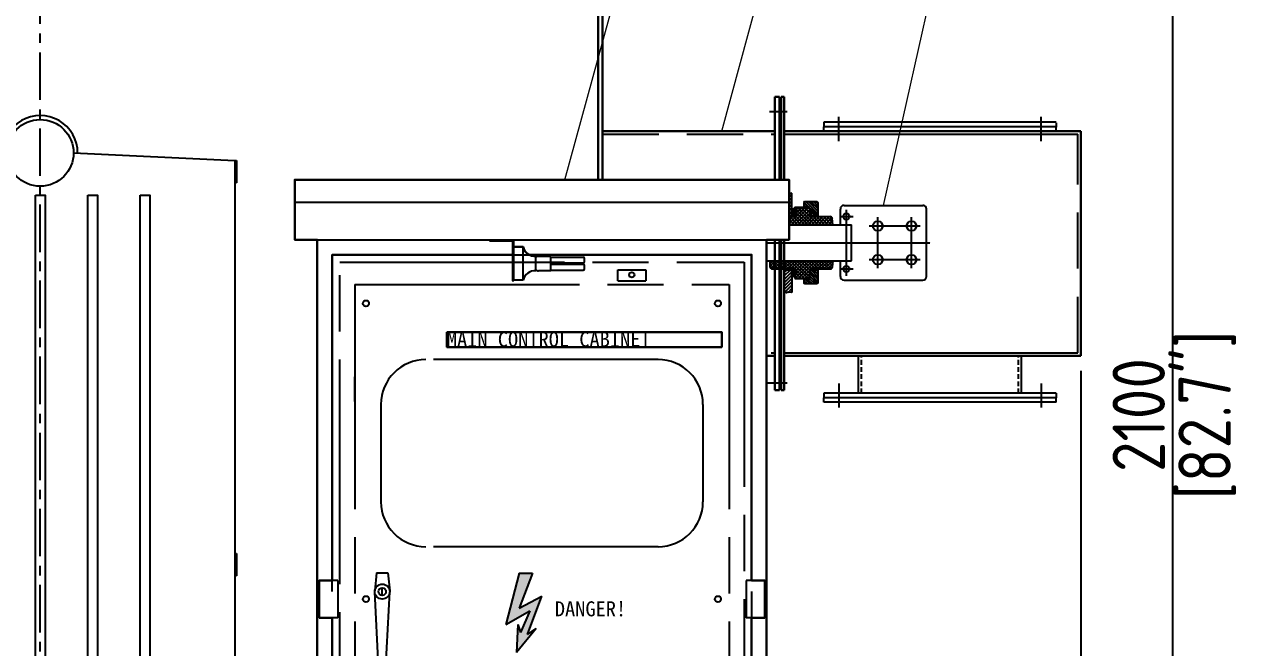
# Model space of a CAD drawing. Header units: millimetres. Extents: x 8981 to 59433, y 5244 to 14154.
# Drawn here: x 11584 to 13209, y 11207 to 12040 of the extents above; entities that cross this region are included whole.
import ezdxf

# ---------------------------------------------------------------- set-up
doc = ezdxf.new("R2010")
doc.units = ezdxf.units.MM
doc.set_wipeout_variables(frame=1)
for name, pattern in [('AM_ISO08W050', [18, 12, -1.5, 3, -1.5]), ('CENTER2', [1.125, 0.75, -0.125, 0.125, -0.125]), ('CENTERX2', [101.6, 63.5, -12.7, 12.7, -12.7]), ('DASHED2', [9.525, 6.35, -3.175]), ('F', [0.75, 0.5, -0.25]), ('HIDDEN', [9.525, 6.35, -3.175])]:
    doc.linetypes.add(name, pattern=pattern)
for name, color, linetype in [('04', 2, 'Continuous'), ('1', 4, 'Continuous'), ('1轮廓实线层', 7, 'Continuous'), ('3', 6, 'HIDDEN'), ('3中心线层', 1, 'CENTERX2'), ('4标注层', 3, 'Continuous'), ('6', 2, 'Continuous'), ('6细线层', 4, 'Continuous'), ('中心线', 1, 'CENTER2'), ('粗实线', 7, 'Continuous'), ('细实线', 3, 'Continuous'), ('细线', 4, 'Continuous'), ('虚线', 2, 'DASHED2')]:
    doc.layers.add(name, color=color, linetype=linetype)
doc.layers.add('1实线层', color=7, linetype='Continuous', lineweight=30)
doc.layers.add('铁心', color=3, linetype='Continuous', lineweight=0)
doc.styles.add('HZ', font='', dxfattribs={"width": 0.7, "bigfont": 'hztxt.shx'})
doc.styles.get("Standard").update_dxf_attribs({"font": 'gbenor.shx', "bigfont": 'gbcbig.shx'})
doc.styles.get('HZ').set_extended_font_data('FangSong_GB2312')
doc.dimstyles.new('1-20英寸竖', dxfattribs={"dimscale": 20, "dimtxt": 3.5, "dimasz": 2.5, "dimexe": 1.5, "dimexo": 1, "dimgap": 0.5, "dimtad": 1, "dimdec": 0, "dimrnd": 1e-09, "dimzin": 12, "dimdsep": 46, "dimtxsty": 'Standard', "dimsah": 1, "dimcen": 0.09, "dimclrt": 1, "dimadec": 0, "dimazin": 3, "dimtfac": 1, "dimtdec": 0, "dimtofl": 0, "dimtmove": 0, "dimatfit": 3, "dimfxl": 0, "dimfrac": 2, "dimtolj": 1, "dimtzin": 12, "dimarcsym": 0})
pattern_1 = [(45, (17599.4926, 49128.7989), (-1.122532, 1.122532), []), (135, (17599.4926, 49128.7989), (-1.122532, -1.122532), [])]

# ---------------------------------------------------------------- blocks, each defined once
blk = doc.blocks.new('3150-2')
at = {"layer": '细实线'}
h = blk.add_hatch(dxfattribs=at)
h.set_pattern_fill('ANSI31', color=256)
h.set_pattern_definition([(225, (10768.0505, 46633.644), (2.245064, -2.245064), [])])
edge = h.paths.add_edge_path()
edge.add_spline(control_points=[(18244.9, 49239.1), (18246, 49239.4), (18248.4, 49239.8), (18251.7, 49238.2), (18253.9, 49238.8), (18254.9, 49239)], knot_values=[0.499135, 0.499135, 0.499135, 0.499135, 3.12725, 6.292222, 8.642199, 8.642199, 8.642199, 8.642199], degree=3, periodic=0)
edge.add_line((18254.9, 49239), (18254.9, 49208.8))
edge.add_line((18254.9, 49208.8), (18244.9, 49208.8))
edge.add_line((18244.9, 49208.8), (18244.9, 49239.1))
edge = h.paths.add_edge_path()
edge.add_spline(control_points=[(18254.9, 49106.6), (18253.9, 49106.8), (18251.7, 49107.4), (18248.4, 49105.8), (18246, 49106.2), (18244.9, 49106.5)], knot_values=[0.499135, 0.499135, 0.499135, 0.499135, 2.849112, 6.014083, 8.642199, 8.642199, 8.642199, 8.642199], degree=3, periodic=0)
edge.add_line((18244.9, 49106.5), (18244.9, 49136.8))
edge.add_line((18244.9, 49136.8), (18254.9, 49136.8))
edge.add_line((18254.9, 49136.8), (18254.9, 49106.6))
h = blk.add_hatch(dxfattribs=at)
h.set_pattern_fill('ANSI31', color=256, scale=0.75, angle=90)
h.set_pattern_definition([(135, (17683.4281, 49060.6972), (-1.683798, -1.683798), [])])
edge = h.paths.add_edge_path()
edge.add_line((18271.9, 49117.8), (18270.9, 49118.8))
edge.add_line((18270.9, 49118.8), (18270.9, 49122.3))
edge.add_line((18270.9, 49122.3), (18271.9, 49123.3))
edge.add_line((18271.9, 49123.3), (18275.9, 49123.3))
edge.add_arc((18275.9, 49126.3), 3, 270, 360)
edge.add_line((18278.9, 49126.3), (18278.9, 49133.8))
edge.add_line((18278.9, 49133.8), (18282.4, 49137.3))
edge.add_line((18282.4, 49137.3), (18288.9, 49137.3))
edge.add_line((18288.9, 49137.3), (18289.9, 49136.3))
edge.add_line((18289.9, 49136.3), (18289.9, 49118.8))
edge.add_line((18289.9, 49118.8), (18288.9, 49117.8))
edge.add_line((18288.9, 49117.8), (18271.9, 49117.8))
edge = h.paths.add_edge_path()
edge.add_line((18270.9, 49226.8), (18271.9, 49227.8))
edge.add_line((18271.9, 49227.8), (18288.9, 49227.8))
edge.add_line((18288.9, 49227.8), (18289.9, 49226.8))
edge.add_line((18289.9, 49226.8), (18289.9, 49209.3))
edge.add_line((18289.9, 49209.3), (18288.9, 49208.3))
edge.add_line((18288.9, 49208.3), (18282.4, 49208.3))
edge.add_line((18282.4, 49208.3), (18278.9, 49211.8))
edge.add_line((18278.9, 49211.8), (18278.9, 49218.3))
edge.add_arc((18275.9, 49218.3), 3, 0, 90)
edge.add_line((18275.9, 49221.3), (18271.9, 49221.3))
edge.add_line((18271.9, 49221.3), (18270.9, 49222.3))
edge.add_line((18270.9, 49222.3), (18270.9, 49226.8))
h = blk.add_hatch(dxfattribs=at)
h.set_pattern_fill('ANSI37', color=256, angle=90)
h.set_pattern_definition([(135, (17969.1134, 49538.3445), (-2.245064, -2.245064), []), (225, (17969.1134, 49538.3445), (2.245064, -2.245064), [])])
h.paths.add_polyline_path([(18309.9, 49148.8), (18309.1, 49140.5, -0.387902), (18306.2, 49137.8), (18281.9, 49137.8, 0.414214), (18278.9, 49134.8), (18278.9, 49128.3, -0.414214), (18275.9, 49125.3), (18258.9, 49125.3), (18258.9, 49130.3, -0.414214), (18259.4, 49130.8, 0.414214), (18260.9, 49132.3), (18260.9, 49134.8, 0.414214), (18257.9, 49137.8), (18228.9, 49137.8, -0.414214), (18225.9, 49140.8), (18225.9, 49148.8)])
h.paths.add_polyline_path([(18275.9, 49220.3, -0.414214), (18278.9, 49217.3), (18278.9, 49210.8, 0.414214), (18281.9, 49207.8), (18306.2, 49207.8, -0.387902), (18309.1, 49205.1), (18309.9, 49196.8), (18225.9, 49196.8), (18225.9, 49204.8, -0.414214), (18228.9, 49207.8), (18257.9, 49207.8, 0.414214), (18260.9, 49210.8), (18260.9, 49213.3, 0.414214), (18259.4, 49214.8, -0.414214), (18258.9, 49215.3), (18258.9, 49220.3)])
h = blk.add_hatch(dxfattribs=at)
h.set_pattern_fill('ANSI37', color=256, scale=0.5, angle=180)
h.set_pattern_definition(pattern_1)
h.paths.add_polyline_path([(18259.4, 49213.8), (18259.9, 49213.8, -0.414214), (18260.9, 49212.8), (18260.9, 49210.8, -0.414214), (18257.9, 49207.8), (18254.9, 49207.8), (18254.9, 49217.8), (18257.4, 49217.8, -0.414214), (18258.4, 49216.8), (18258.4, 49214.8, 0.414214)])
h = blk.add_hatch(dxfattribs=at)
h.set_pattern_fill('ANSI37', color=256, scale=0.5, angle=180)
h.set_pattern_definition(pattern_1)
h.paths.add_polyline_path([(18260.9, 49134.8), (18260.9, 49132.8, -0.414214), (18259.9, 49131.8), (18259.4, 49131.8, 0.414214), (18258.4, 49130.8), (18258.4, 49128.8, -0.414214), (18257.4, 49127.8), (18254.9, 49127.8), (18254.9, 49137.8), (18257.9, 49137.8, -0.414214)])
at = {"layer": '中心线'}
for p, q in [((18318.6, 49207.8), (18337.1, 49207.8)), ((18327.9, 49128.5), (18327.9, 49217)), ((18369.9, 49138.8), (18369.9, 49206.8)), ((18414.9, 49138.8), (18414.9, 49206.8)), ((18414.9, 49138.8), (18414.9, 49206.8)), ((18358.4, 49195.3), (18426.4, 49195.3)), ((18358.4, 49195.3), (18426.4, 49195.3)), ((18164.9, 49157.8), (18164.9, 49187.8)), ((18164.9, 49157.8), (18164.9, 49187.8)), ((18190.9, 49157.8), (18190.9, 49187.8)), ((18190.9, 49157.8), (18190.9, 49187.8)), ((18142.9, 49172.8), (18439.9, 49172.8)), ((18142.9, 49172.8), (18439.9, 49172.8)), ((18358.4, 49150.3), (18426.4, 49150.3)), ((18358.4, 49150.3), (18426.4, 49150.3)), ((18318.6, 49137.8), (18337.1, 49137.8))]:
    blk.add_line(p, q, dxfattribs=at)
at = {"layer": '粗实线'}
for p, q in [((18244.9, 49207.8), (18244.9, 49239.1)), ((18254.9, 49207.8), (18254.9, 49239)), ((18271.9, 49227.8), (18270.9, 49226.8)), ((18270.9, 49226.8), (18270.9, 49220.3)), ((18270.9, 49222.3), (18271.9, 49221.3)), ((18271.9, 49227.8), (18288.9, 49227.8)), ((18288.9, 49227.8), (18289.9, 49226.8)), ((18289.9, 49226.8), (18289.9, 49207.8)), ((18324.9, 49222.8), (18429.9, 49222.8)), ((18324.9, 49222.8), (18429.9, 49222.8)), ((18228.9, 49207.8), (18257.9, 49207.8)), ((18244.9, 49208.8), (18254.9, 49208.8)), ((18252.1, 49207.8), (18252.1, 49217.8)), ((18257.4, 49217.8), (18254.9, 49217.8)), ((18257.9, 49207.8), (18254.9, 49207.8)), ((18258.4, 49214.8), (18258.4, 49216.8)), ((18258.9, 49215.3), (18258.9, 49220.3)), ((18258.9, 49220.3), (18275.9, 49220.3)), ((18259.9, 49213.8), (18259.4, 49213.8)), ((18260.9, 49210.8), (18260.9, 49213.3)), ((18260.9, 49210.8), (18260.9, 49213.3)), ((18271.9, 49220.3), (18271.9, 49221.3)), ((18275.9, 49221.3), (18271.9, 49221.3)), ((18278.9, 49210.3), (18278.9, 49218.3)), ((18278.9, 49210.8), (18278.9, 49217.3)), ((18278.9, 49210.3), (18278.9, 49216.3)), ((18278.9, 49210.3), (18278.9, 49216.3)), ((18282.4, 49208.3), (18278.9, 49211.8)), ((18281.9, 49207.8), (18306.2, 49207.8)), ((18288.9, 49208.3), (18282.4, 49208.3)), ((18282.4, 49208.3), (18282.4, 49207.8)), ((18288.9, 49208.3), (18289.9, 49209.3)), ((18288.9, 49207.8), (18288.9, 49208.3)), ((18319.9, 49196.8), (18319.9, 49217.8)), ((18319.9, 49196.8), (18319.9, 49217.8)), ((18434.9, 49127.8), (18434.9, 49217.8)), ((18434.9, 49127.8), (18434.9, 49217.8)), ((18207.9, 49196.8), (18334.9, 49196.8)), ((18207.9, 49182.8), (18207.9, 49196.8)), ((18207.9, 49196.8), (18334.9, 49196.8)), ((18207.9, 49182.8), (18207.9, 49196.8)), ((18225.9, 49196.8), (18225.9, 49204.8)), ((18225.9, 49196.8), (18225.9, 49204.8)), ((18309.9, 49196.8), (18309.1, 49205.1)), ((18334.9, 49148.8), (18334.9, 49196.8)), ((18334.9, 49148.8), (18334.9, 49196.8)), ((18147.9, 49182.8), (18217.9, 49182.8)), ((18147.9, 49162.8), (18147.9, 49182.8)), ((18147.9, 49182.8), (18217.9, 49182.8)), ((18147.9, 49162.8), (18147.9, 49182.8)), ((18217.9, 49162.8), (18217.9, 49182.8)), ((18217.9, 49162.8), (18217.9, 49182.8)), ((18147.9, 49162.8), (18217.9, 49162.8)), ((18147.9, 49162.8), (18217.9, 49162.8)), ((18207.9, 49148.8), (18207.9, 49162.8)), ((18207.9, 49148.8), (18207.9, 49162.8)), ((18207.9, 49148.8), (18334.9, 49148.8)), ((18207.9, 49148.8), (18334.9, 49148.8)), ((18225.9, 49148.8), (18225.9, 49140.8)), ((18225.9, 49148.8), (18225.9, 49140.8)), ((18309.9, 49148.8), (18309.1, 49140.5)), ((18319.9, 49127.8), (18319.9, 49148.8)), ((18319.9, 49127.8), (18319.9, 49148.8)), ((18228.9, 49137.8), (18257.9, 49137.8)), ((18244.9, 49137.8), (18244.9, 49106.5)), ((18244.9, 49136.8), (18254.9, 49136.8)), ((18254.9, 49137.8), (18254.9, 49106.6)), ((18254.9, 49137.8), (18254.9, 49106.6)), ((18254.9, 49127.8), (18254.9, 49137.8)), ((18257.9, 49137.8), (18254.9, 49137.8)), ((18257.4, 49127.8), (18254.9, 49127.8)), ((18258.4, 49130.8), (18258.4, 49128.8)), ((18258.9, 49130.3), (18258.9, 49125.3)), ((18258.9, 49125.3), (18275.9, 49125.3)), ((18259.9, 49131.8), (18259.4, 49131.8)), ((18260.9, 49134.8), (18260.9, 49132.3)), ((18260.9, 49134.8), (18260.9, 49132.3)), ((18270.9, 49125.3), (18270.9, 49118.8)), ((18271.9, 49123.3), (18271.9, 49125.3)), ((18282.4, 49137.3), (18278.9, 49133.8)), ((18278.9, 49129.3), (18278.9, 49134.8)), ((18278.9, 49129.3), (18278.9, 49134.8)), ((18278.9, 49126.3), (18278.9, 49134.8)), ((18278.9, 49128.3), (18278.9, 49134.8)), ((18281.9, 49137.8), (18306.2, 49137.8)), ((18282.4, 49137.8), (18282.4, 49137.3)), ((18288.9, 49137.3), (18282.4, 49137.3)), ((18288.9, 49137.3), (18288.9, 49137.8)), ((18288.9, 49137.3), (18289.9, 49136.3)), ((18289.9, 49137.8), (18289.9, 49118.8)), ((18270.9, 49122.3), (18271.9, 49123.3)), ((18271.9, 49117.8), (18270.9, 49118.8)), ((18275.9, 49123.3), (18271.9, 49123.3)), ((18288.9, 49117.8), (18271.9, 49117.8)), ((18289.9, 49118.8), (18288.9, 49117.8)), ((18324.9, 49122.8), (18429.9, 49122.8)), ((18324.9, 49122.8), (18429.9, 49122.8))]:
    blk.add_line(p, q, dxfattribs=at)
for centre, radius in [((18327.9, 49207.8), 4.25), ((18369.9, 49195.3), 6.5), ((18414.9, 49195.3), 6.5), ((18414.9, 49195.3), 6.5), ((18327.9, 49137.8), 4.25), ((18369.9, 49150.3), 6.5), ((18414.9, 49150.3), 6.5), ((18414.9, 49150.3), 6.5)]:
    blk.add_circle(centre, radius, dxfattribs=at)
for centre, radius, start, end in [((18324.9, 49217.8), 5, 90, 180), ((18324.9, 49217.8), 5, 90, 180), ((18429.9, 49217.8), 5, 0, 90), ((18429.9, 49217.8), 5, 0, 90), ((18228.9, 49204.8), 3, 90, 180), ((18228.9, 49204.8), 3, 90, 180), ((18257.4, 49216.8), 1, 0, 90), ((18257.9, 49210.8), 3, 270, 0), ((18257.9, 49210.8), 3, 270, 0), ((18259.4, 49214.8), 1, 180, 270), ((18259.4, 49215.3), 0.5, 180, 270), ((18259.4, 49213.3), 1.5, 0, 90), ((18259.9, 49212.8), 1, 0, 90), ((18275.9, 49218.3), 3, 0, 90), ((18275.9, 49217.3), 3, 0, 90), ((18281.9, 49210.8), 3, 180, 270), ((18306.2, 49204.8), 3, 5.1944, 90), ((18228.9, 49140.8), 3, 180, 270), ((18228.9, 49140.8), 3, 180, 270), ((18257.4, 49128.8), 1, 270, 0), ((18257.9, 49134.8), 3, 0, 90), ((18257.9, 49134.8), 3, 0, 90), ((18259.4, 49130.8), 1, 90, 180), ((18259.4, 49130.3), 0.5, 90, 180), ((18259.4, 49132.3), 1.5, 270, 0), ((18259.9, 49132.8), 1, 270, 0), ((18275.9, 49128.3), 3, 270, 0), ((18275.9, 49126.3), 3, 270, 0), ((18281.9, 49134.8), 3, 90, 180), ((18306.2, 49140.8), 3, 270, 354.8056), ((18324.9, 49127.8), 5, 180, 270), ((18324.9, 49127.8), 5, 180, 270), ((18429.9, 49127.8), 5, 270, 360), ((18429.9, 49127.8), 5, 270, 360)]:
    blk.add_arc(centre, radius, start, end, dxfattribs=at)
at = {"layer": '细实线'}
for points in [[(18254.9, 49239), (18253.9, 49238.8), (18251.7, 49238.2), (18248.4, 49239.8), (18246, 49239.4), (18244.9, 49239.1)], [(18254.9, 49106.6), (18253.9, 49106.8), (18251.7, 49107.4), (18248.4, 49105.8), (18246, 49106.2), (18244.9, 49106.5)]]:
    blk.add_open_spline(points, degree=3, knots=[0.499135, 0.499135, 0.499135, 0.499135, 2.849112, 6.014083, 8.642199, 8.642199, 8.642199, 8.642199], dxfattribs=at)
at = {"layer": '虚线'}
for p, q in [((18158.4, 49182.8), (18158.4, 49162.8)), ((18158.4, 49182.8), (18158.4, 49162.8)), ((18171.4, 49182.8), (18171.4, 49162.8)), ((18171.4, 49182.8), (18171.4, 49162.8)), ((18184.4, 49182.8), (18184.4, 49162.8)), ((18184.4, 49182.8), (18184.4, 49162.8)), ((18197.4, 49182.8), (18197.4, 49162.8)), ((18197.4, 49182.8), (18197.4, 49162.8))]:
    blk.add_line(p, q, dxfattribs=at)
blk = doc.blocks.new('G$C3F6FD845')
at = {"layer": '1轮廓实线层'}
for p, q in [((-44.5, 0), (-260, -10)), ((44.5, 0), (260, -10)), ((-260, -10), (-262, -10)), ((-262, -10), (-262, -40)), ((-260, -10), (-260, -1090)), ((260, -10), (260, -1090)), ((260, -10), (262, -10)), ((262, -10), (262, -40)), ((-262, -40), (-260, -40)), ((262, -40), (260, -40)), ((-262, -535), (-262, -565)), ((-260, -535), (-262, -535)), ((260, -535), (262, -535)), ((262, -535), (262, -565)), ((-262, -565), (-260, -565)), ((262, -565), (260, -565)), ((-262, -1060), (-262, -1090)), ((-260, -1060), (-262, -1060)), ((260, -1060), (262, -1060)), ((262, -1060), (262, -1090)), ((-262, -1090), (-260, -1090)), ((-44.5, -1100), (-260, -1090)), ((44.5, -1100), (260, -1090)), ((262, -1090), (260, -1090))]:
    blk.add_line(p, q, dxfattribs=at)
for points in [[(-146.4, -56.4), (-133.6, -56.4), (-133.6, -1043.6), (-146.4, -1043.6)], [(-76.4, -56.4), (-63.6, -56.4), (-63.6, -1043.6), (-76.4, -1043.6)], [(-6.4, -56.4), (6.4, -56.4), (6.4, -1043.6), (-6.4, -1043.6)], [(63.6, -56.4), (76.4, -56.4), (76.4, -1043.6), (63.6, -1043.6)], [(133.6, -56.4), (146.4, -56.4), (146.4, -1043.6), (133.6, -1043.6)]]:
    blk.add_lwpolyline(points, close=True, dxfattribs=at)
for centre in [(0, 0), (0, -1100)]:
    blk.add_circle(centre, 44.5, dxfattribs=at)
for centre, start, end in [((0, 0), 359.4299, 180.5701), ((0, -1100), 179.4299, 0.5701)]:
    blk.add_arc(centre, 50, start, end, dxfattribs=at)
blk = doc.blocks.new('G$CABFF25C5')
at = {"ltscale": 2}
blk.add_wipeout([(-330, 990), (-330, 1020), (-330, 1020), (330, 1020), (330, 1020), (330, 990), (330, 990), (330, 940), (330, 940), (300, 940), (300, 940), (300, 0), (300, 0), (-300, 0), (-300, 0), (-300, 940), (-300, 940), (-330, 940), (-330, 940)], dxfattribs=at).dxf.layer = '1实线层'
at = {"layer": '6'}
for color, points in [(4, [(-70, 940), (-38, 940), (-38, 885), (-39.3, 885), (-39.3, 938.7), (-70, 938.7)]), (1, [(-16.2, 444.5), (-28.5, 415.4), (-32.2, 426.2), (-33.9, 388.5), (-7.6, 420.8), (-19.1, 412.7), (-0.2, 463.8), (-30.5, 447.7), (-12.5, 494.5), (-30.4, 494.5), (-48.3, 426.2)])]:
    blk.add_hatch(color=color, dxfattribs=at).paths.add_polyline_path(points, flags=0)
at = {"layer": '1实线层', "ltscale": 2}
for points in [[(-330, 990), (-330, 1020), (330, 1020), (330, 990), (330, 940), (300, 940), (300, 0), (-300, 0), (-300, 940), (-330, 940)], [(-127, 816.7), (240.2, 816.7), (240.2, 796.7), (-127, 796.7), (-127, 816.7)]]:
    blk.add_lwpolyline(points, close=True, dxfattribs=at)
blk.add_lwpolyline([(280, 20), (-280, 20), (-280, 435), (-297.5, 435), (-297.5, 485), (-280, 485), (-280, 920), (-39.3, 920), (-38, 920), (-38, 930.6), (-25.2, 930.6, 0.203188), (-17.2, 920), (280, 920), (280, 485), (297.5, 485), (297.5, 435), (280, 435)], format="xyb", close=True, dxfattribs=at)
at = {"layer": '6'}
for p, q in [((-330, 940), (-330, 1020)), ((-330, 1020), (330, 1020)), ((330, 940), (330, 1020)), ((-330, 990), (0, 990)), ((0, 990), (330, 990)), ((-330, 940), (330, 940)), ((-300, 940), (-300, 0)), ((300, 940), (300, 0)), ((101.4, 885.3), (101.4, 900)), ((101.4, 900), (138.6, 900)), ((138.6, 900), (138.6, 885.3)), ((101.4, 885.3), (138.6, 885.3)), ((-220.8, 495), (-223.2, 471)), ((-220.8, 495), (-205.8, 495)), ((-205.8, 495), (-203.3, 471)), ((-272.5, 485), (-297.5, 485)), ((-297.5, 485), (-297.5, 435)), ((-272.5, 485), (-272.5, 435)), ((-213.3, 466), (-213.3, 474)), ((297.5, 485), (272.5, 485)), ((272.5, 485), (272.5, 435)), ((297.5, 485), (297.5, 435)), ((-218.3, 370), (-223.3, 469.5)), ((-208.3, 370), (-203.3, 469.5)), ((-272.5, 435), (-297.5, 435)), ((297.5, 435), (272.5, 435)), ((-218.3, 370), (-208.3, 370)), ((-155, 370), (-75, 370)), ((-155, 370), (-155, 180)), ((-75, 370), (-140, 370)), ((155, 370), (75, 370)), ((75, 370), (140, 370)), ((155, 180), (155, 370)), ((-155, 186.8), (-155, 216.3)), ((155, 186.8), (155, 216.3)), ((-123.5, 40), (-101.1, 40)), ((300, 0), (-300, 0))]:
    blk.add_line(p, q, dxfattribs=at)
at = {"layer": '6', "color": 4}
for p, q in [((-70, 940), (-38, 940)), ((-70, 938.7), (-39.3, 938.7)), ((-39.3, 938.7), (-69.5, 938.7)), ((-39.3, 938.7), (-39.3, 885)), ((-38, 940), (-38, 885)), ((-39.3, 885), (-38, 885))]:
    blk.add_line(p, q, dxfattribs=at)
at = {"layer": '6', "color": 6}
for p, q in [((-25.2, 930.6), (-38, 930.6)), ((-25.2, 885.8), (-25.2, 930.6)), ((-8, 898.6), (-8, 917.8)), ((11.9, 917.8), (-4.4, 917.8)), ((11.9, 898.6), (11.9, 917.8)), ((11.9, 916.7), (55.1, 916.7)), ((56.7, 910.6), (56.7, 915.1)), ((11.9, 898.6), (-4.4, 898.6)), ((11.9, 909), (55.1, 909)), ((11.9, 907.2), (55.1, 907.2)), ((11.9, 899.5), (55.1, 899.5)), ((56.7, 901.1), (56.7, 905.6)), ((-25.2, 885.8), (-38, 885.8))]:
    blk.add_line(p, q, dxfattribs=at)
at = {"layer": '6', "linetype": 'AM_ISO08W050', "ltscale": 25}
for p, q in [((-280, 20), (-280, 920)), ((-280, 920), (280, 920)), ((280, 920), (280, 20)), ((-270, 30), (-270, 910)), ((-270, 910), (270, 910)), ((270, 910), (270, 30)), ((-250, 880), (-250, 40)), ((-250, 880), (250, 880)), ((250, 880), (250, 40)), ((155, 780), (-155, 780)), ((-250, 723.9), (-250, 756.7)), ((-215, 720), (-215, 590)), ((215, 720), (215, 590)), ((155, 530), (-155, 530)), ((-250, 40), (250, 40)), ((-280, 20), (280, 20)), ((-270, 30), (270, 30))]:
    blk.add_line(p, q, dxfattribs=at)
at = {"layer": '6', "color": 1}
for p, q in [((-30.4, 494.5), (-48.3, 426.2)), ((-12.5, 494.5), (-30.5, 447.7)), ((-30.4, 494.5), (-12.5, 494.5)), ((-30.5, 447.7), (-0.2, 463.8)), ((-19.1, 412.7), (-0.2, 463.8)), ((-48.3, 426.2), (-16.2, 444.5)), ((-16.2, 444.5), (-28.5, 415.4)), ((-32.2, 426.2), (-33.9, 388.5)), ((-32.2, 426.2), (-28.5, 415.4)), ((-7.6, 420.8), (-33.9, 388.5)), ((-19.1, 412.7), (-7.6, 420.8))]:
    blk.add_line(p, q, dxfattribs=at)
at = {"layer": '6'}
blk.add_lwpolyline([(115, 140), (-115, 140)], dxfattribs=at)
for centre, radius in [((120, 893.1), 3.49), ((235, 855), 4), ((-213.3, 470), 10), ((-213.3, 470), 5), ((-235, 460), 4), ((235, 460), 4), ((-235, 65), 4), ((235, 65), 4)]:
    blk.add_circle(centre, radius, dxfattribs=at)
at = {"layer": '6', "ltscale": 500}
blk.add_circle((-235, 855), 4, dxfattribs=at)
at = {"layer": '6', "color": 6}
for centre, radius, start, end in [((-8.8, 934.8), 17, 194.1851, 272.473), ((-4.8, 913), 4.82, 85.4442, 131.5534), ((55.1, 915.1), 1.6, 0, 90), ((55.1, 910.6), 1.6, 270, 0), ((-8.8, 881.6), 17, 87.527, 165.8149), ((-4.8, 903.4), 4.82, 228.4466, 274.5558), ((55.1, 905.6), 1.6, 0, 90), ((55.1, 901.1), 1.6, 270, 0)]:
    blk.add_arc(centre, radius, start, end, dxfattribs=at)
at = {"layer": '6', "ltscale": 500}
for centre, start, end in [((-155, 720), 90, 180), ((155, 720), 0, 90), ((-155, 590), 180, 270), ((155, 590), 270, 0)]:
    blk.add_arc(centre, 60, start, end, dxfattribs=at)
at = {"layer": '6'}
for centre, radius, start, end in [((0, 370), 75, 180, 0), ((-155, 140), 40, 0, 90), ((155, 140), 40, 90, 180)]:
    blk.add_arc(centre, radius, start, end, dxfattribs=at)
at = {"layer": '6', "color": 4, "style": 'HZ'}
blk.add_text('DANGER!', height=20, dxfattribs=at).set_placement((17.2, 437))
at = {"layer": '6', "color": 4, "insert": (-127, 796.7), "char_height": 20, "width": 367.207, "attachment_point": 7, "style": 'HZ'}
blk.add_mtext('{\\W1;MAIN CONTROL CABINET}', dxfattribs=at)
blk = doc.blocks.new('*D42')
at = {"layer": '4标注层', "color": 0, "lineweight": -2, "ltscale": 2, "transparency": 16777216}
for p, q in [((12994.6, 11576.8), (12994.6, 10116.6)), ((12015.1, 10412.8), (12015.1, 10116.6)), ((12065.1, 10146.6), (12944.6, 10146.6))]:
    blk.add_line(p, q, dxfattribs=at)
at = {"layer": '4标注层', "color": 0, "transparency": 16777216}
for points in [[(12065.1, 10154.9), (12065.1, 10138.2), (12015.1, 10146.6)], [(12944.6, 10138.2), (12944.6, 10154.9), (12994.6, 10146.6)]]:
    blk.add_solid(points, dxfattribs=at)
at = {"layer": 'Defpoints', "color": 0, "transparency": 16777216}
for p in [(12994.6, 11596.8), (12015.1, 10432.8), (12994.6, 10146.6)]:
    blk.add_point(p, dxfattribs=at)
at = {"layer": '4标注层', "color": 1, "ltscale": 3, "transparency": 16777216, "char_height": 70, "attachment_point": 5}
for s, insert in [('\\A1;980', (12504.8, 10191.6)), ('\\A1;[38.6"]', (12504.8, 10100.1))]:
    blk.add_mtext(s, dxfattribs=dict(at, insert=insert))
blk = doc.blocks.new('*D86')
at = {"layer": '4标注层', "color": 0, "lineweight": -2, "ltscale": 2, "transparency": 16777216}
for p, q in [((12287.2, 12567.6), (13147, 12567.6)), ((13117, 12517.6), (13117, 10517.8)), ((12061.1, 10467.8), (13147, 10467.8))]:
    blk.add_line(p, q, dxfattribs=at)
at = {"layer": '4标注层', "color": 0, "ltscale": 2, "transparency": 16777216}
for points in [[(13108.7, 12517.6), (13125.4, 12517.6), (13117, 12567.6)], [(13108.7, 10517.8), (13125.4, 10517.8), (13117, 10467.8)]]:
    blk.add_solid(points, dxfattribs=at)
at = {"layer": 'Defpoints', "color": 0, "ltscale": 2, "transparency": 16777216}
for p in [(12267.2, 12567.6), (12041.1, 10467.8), (13117, 10467.8)]:
    blk.add_point(p, dxfattribs=at)
at = {"layer": '4标注层', "color": 1, "ltscale": 2, "transparency": 16777216, "char_height": 70, "attachment_point": 5, "rotation": 90}
for s, insert in [('\\A1;[82.7"]', (13163.5, 11517.7)), ('\\A1;2100', (13072, 11517.7))]:
    blk.add_mtext(s, dxfattribs=dict(at, insert=insert))

msp = doc.modelspace()

# ---------------------------------------------------------------- linework, layer by layer
for p, q in [((12671.567, 11559.928), (12671.567, 11527.74)), ((12941.567, 11559.928), (12941.567, 11527.74))]:
    msp.add_line(p, q)
at = {"layer": '04', "color": 2, "linetype": 'F', "ltscale": 150}
for p, q in [((12356.067, 11892.835), (12586.067, 11892.835)), ((12990.567, 11600.838), (12990.567, 11892.835)), ((12356.067, 11600.838), (12586.067, 11600.838))]:
    msp.add_line(p, q, dxfattribs=at)
at = {"layer": '04', "ltscale": 150}
for p, q in [((12598.567, 11892.835), (12990.567, 11892.835)), ((12598.567, 11600.838), (12990.567, 11600.838))]:
    msp.add_line(p, q, dxfattribs=at)
at = {"layer": '1'}
for p, q in [((12961.567, 11908.835), (12651.567, 11908.835)), ((12651.567, 11908.835), (12651.567, 11902.835)), ((12961.567, 11902.835), (12651.567, 11902.835)), ((12651.567, 11896.835), (12651.567, 11902.835)), ((12961.567, 11908.231), (12961.567, 11902.231)), ((12961.567, 11896.231), (12961.567, 11902.231)), ((12961.567, 11896.835), (12651.567, 11896.835)), ((12697.567, 11546.838), (12697.567, 11596.838)), ((12915.567, 11546.838), (12915.567, 11596.838)), ((12651.567, 11546.838), (12651.567, 11540.838)), ((12961.567, 11546.838), (12651.567, 11546.838)), ((12961.567, 11546.838), (12961.567, 11540.838)), ((12961.567, 11540.838), (12651.567, 11540.838)), ((12651.567, 11534.838), (12651.567, 11540.838)), ((12961.567, 11534.838), (12651.567, 11534.838)), ((12961.567, 11534.838), (12961.567, 11540.838))]:
    msp.add_line(p, q, dxfattribs=at)
at = {"layer": '1实线层', "ltscale": 150}
for p, q in [((12586.067, 11550.838), (12586.067, 11942.838)), ((12586.067, 11942.838), (12592.067, 11942.838)), ((12592.067, 11550.838), (12592.067, 11942.838)), ((12594.567, 11550.838), (12594.567, 11942.838)), ((12594.567, 11942.838), (12598.567, 11942.838)), ((12598.567, 11550.838), (12598.567, 11942.838)), ((12356.067, 11896.835), (12586.067, 11896.835)), ((12598.567, 11896.835), (12994.567, 11896.835)), ((12994.567, 11596.838), (12994.567, 11896.835)), ((12356.067, 11596.838), (12586.067, 11596.838)), ((12598.567, 11596.838), (12994.567, 11596.838)), ((12586.067, 11550.838), (12592.067, 11550.838)), ((12594.567, 11550.838), (12598.567, 11550.838))]:
    msp.add_line(p, q, dxfattribs=at)
at = {"layer": '1实线层', "color": 7, "linetype": 'Continuous', "ltscale": 150}
for p, q in [((12356.067, 11896.835), (12586.067, 11896.835)), ((12356.067, 11596.838), (12586.067, 11596.838))]:
    msp.add_line(p, q, dxfattribs=at)
at = {"layer": '1实线层'}
msp.add_lwpolyline([(12350.067, 12407.838), (12356.067, 12407.838), (12356.067, 10617.838), (12350.067, 10617.838)], close=True, dxfattribs=at)
at = {"layer": '3'}
for p, q in [((12701.567, 11546.838), (12701.567, 11596.838)), ((12911.567, 11546.838), (12911.567, 11596.838))]:
    msp.add_line(p, q, dxfattribs=at)
at = {"layer": '3中心线层'}
for p, q in [((11605.067, 10617.838), (11605.067, 12532.838)), ((12671.567, 11883.745), (12671.567, 11915.933)), ((12941.567, 11883.745), (12941.567, 11915.933))]:
    msp.add_line(p, q, dxfattribs=at)
at = {"layer": '6细线层', "ltscale": 150}
for p, q in [((12602.642, 11922.838), (12578.926, 11922.838)), ((12575.446, 11560.838), (12602.642, 11560.838))]:
    msp.add_line(p, q, dxfattribs=at)
at = {"layer": '铁心'}
for p, q in [((12515.101, 11896.835), (12749.751, 12755.017)), ((12731.067, 11797.837), (12946.541, 12755.017))]:
    msp.add_line(p, q, dxfattribs=at)

# ---------------------------------------------------------------- block references
at = {"layer": '1实线层', "ltscale": 2}
msp.add_blockref('G$C3F6FD845', (11605.067, 11867.838), dxfattribs=at)
at = {"layer": '细线', "color": 4, "linetype": 'ByBlock', "lineweight": -3, "ltscale": 0.5}
msp.add_blockref('3150-2', (-5646.332, -37424.962), dxfattribs=at)

# ---------------------------------------------------------------- next in the draw order: block references
at = {"layer": '1实线层', "ltscale": 2}
msp.add_blockref('G$CABFF25C5', (12275.067, 10811.914), dxfattribs=at)

# ---------------------------------------------------------------- next in the draw order: linework, layer by layer
at = {"layer": '铁心'}
msp.add_line((12305.515, 11831.955), (12559.002, 12755.017), dxfattribs=at)

# ---------------------------------------------------------------- next in the draw order: dimensions: what is measured, and where the dimension line sits
at = {"layer": '4标注层', "ltscale": 2}
dim = msp.add_linear_dim(base=(13117.038, 10467.838), p1=(12267.223, 12567.554), p2=(12041.067, 10467.838), angle=90, dimstyle='1-20英寸竖', override={"dimpost": '\\X', "dimtxsty": 'Standard'}, dxfattribs=at)
dim.commit()
dim.dimension.update_dxf_attribs({"geometry": '*D86', "text_midpoint": (13117.038, 11517.696)})
dim = msp.add_linear_dim(base=(12994.567265364, 10146.579962174), p1=(12015.067265364, 10432.838459664), p2=(12994.567265364, 11596.838459664), dimstyle='1-20英寸竖', override={"dimpost": '\\X', "dimtxsty": 'Standard'}, dxfattribs=at)
dim.commit()
dim.dimension.update_dxf_attribs({"geometry": '*D42', "text_midpoint": (12504.817265364, 10146.579962174)})

doc.saveas('drawing.dxf')
